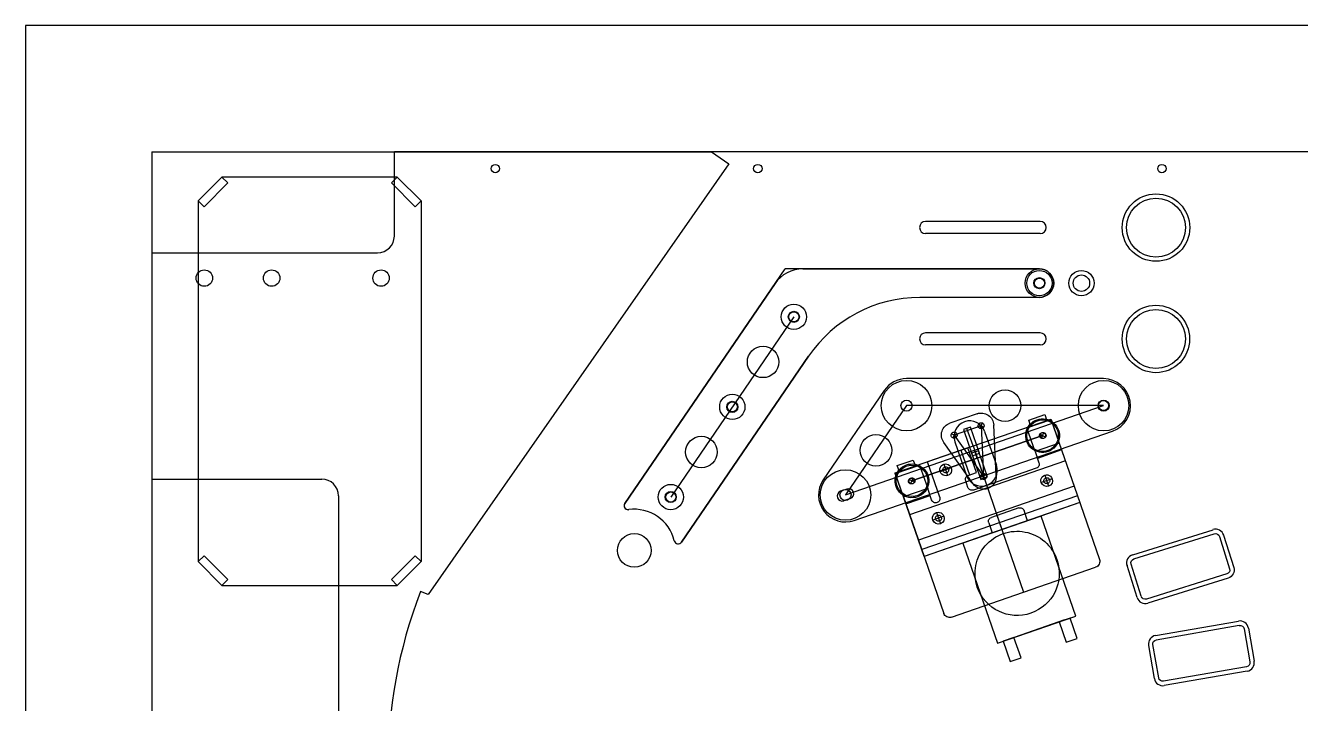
# Model space of a CAD drawing. Extents: x 187 to 247, y 518 to 542.
# Drawn here: x 187 to 205.93, y 531.93 to 542 of the extents above; entities that cross this region are included whole.
import ezdxf

# ---------------------------------------------------------------- set-up
doc = ezdxf.new("R2010")
doc.units = 0
doc.header["$MEASUREMENT"] = 0
for name, color, linetype in [('0_WOOD', 5, 'CONTINUOUS'), ('1_250BIT_500DEP', 5, 'CONTINUOUS'), ('2_250BIT_250DEP', 3, 'CONTINUOUS'), ('6_125BIT_500DEP', 5, 'CONTINUOUS'), ('7_VCARVE_BIT', 5, 'CONTINUOUS'), ('8_250BIT_500OUTLINE', 5, 'CONTINUOUS'), ('CONSTRUCTION', 7, 'CONTINUOUS'), ('DF_COMP', 4, 'CONTINUOUS'), ('PLASTICS', 37, 'CONTINUOUS')]:
    doc.layers.add(name, color=color, linetype=linetype)

msp = doc.modelspace()

# ---------------------------------------------------------------- linework, layer by layer
at = {"layer": '0_WOOD', "color": 5, "linetype": 'CONTINUOUS'}
for p, q in [((247, 542), (187, 542)), ((187, 542), (187, 518))]:
    msp.add_line(p, q, dxfattribs=at)
at = {"layer": '1_250BIT_500DEP', "color": 5, "linetype": 'CONTINUOUS'}
for p, q in [((200.8, 535.821), (200.974, 535.319)), ((201.243, 535.974), (201.417, 535.472)), ((203.46, 534.081), (204.653, 534.454)), ((204.731, 534.413), (204.88, 533.936)), ((203.568, 533.526), (203.419, 534.003)), ((204.839, 533.858), (203.646, 533.485)), ((203.792, 532.881), (205.024, 533.095)), ((205.096, 533.044), (205.182, 532.551)), ((203.827, 532.316), (203.742, 532.808)), ((205.131, 532.479), (203.899, 532.265))]:
    msp.add_line(p, q, dxfattribs=at)
for centre, radius in [((203.787, 539), 0.438), ((203.786, 537.347), 0.438), ((197.953, 537.006), 0.234), ((201.546, 536.357), 0.234), ((202.103, 535.911), 0.234), ((197.037, 535.667), 0.234), ((199.629, 535.694), 0.234), ((200.164, 535.24), 0.234), ((196.04, 534.207), 0.25)]:
    msp.add_circle(centre, radius, dxfattribs=at)
for centre, start, end in [((201.022, 535.897), 19.0935, -160.9065), ((201.196, 535.395), -160.9065, 19.0935)]:
    msp.add_arc(centre, 0.234, start, end, dxfattribs=at)
at = {"layer": '1_250BIT_500DEP', "color": 5, "linetype": 'CONTINUOUS', "extrusion": (0, 0, -1)}
for centre, major_axis, start_param, end_param in [((204.671, 534.395), (-0.0186, 0.0597), 0, 1.570796), ((203.478, 534.022), (-0.0186, 0.0597), 4.712389, 6.283185), ((204.821, 533.917), (0.0597, 0.0186), 0, 1.570796), ((203.628, 533.544), (0.0186, -0.0597), 0, 1.570796), ((205.035, 533.033), (-0.0107, 0.0616), 0, 1.570796), ((203.803, 532.819), (-0.0107, 0.0616), 4.712389, 6.283185), ((205.12, 532.54), (0.0616, 0.0107), 0, 1.570796), ((203.889, 532.326), (0.0107, -0.0616), 0, 1.570796)]:
    msp.add_ellipse(centre, major_axis=major_axis, ratio=1, start_param=start_param, end_param=end_param, dxfattribs=at)
at = {"layer": '2_250BIT_250DEP', "color": 3, "linetype": 'CONTINUOUS'}
for p, q in [((203.441, 534.142), (204.634, 534.515)), ((204.792, 534.432), (204.941, 533.955)), ((203.507, 533.507), (203.358, 533.984)), ((204.858, 533.797), (203.665, 533.424)), ((203.781, 532.944), (205.013, 533.158)), ((205.159, 533.055), (205.245, 532.562)), ((203.764, 532.305), (203.679, 532.797)), ((205.142, 532.416), (203.91, 532.202))]:
    msp.add_line(p, q, dxfattribs=at)
for centre in [(203.787, 539), (203.786, 537.347)]:
    msp.add_circle(centre, 0.501, dxfattribs=at)
for centre, start, end in [((204.671, 534.395), 17.3568, 107.3568), ((203.478, 534.022), 107.3568, -162.6432), ((203.628, 533.544), -162.6432, -72.6432), ((205.035, 533.033), 9.8568, 99.8568), ((203.803, 532.819), 99.8568, -170.1432), ((205.12, 532.54), -80.1432, 9.8568), ((203.889, 532.326), -170.1432, -80.1432)]:
    msp.add_arc(centre, 0.127, start, end, dxfattribs=at)
at = {"layer": '2_250BIT_250DEP', "color": 3, "linetype": 'CONTINUOUS', "extrusion": (0, 0, -1)}
msp.add_ellipse((204.821, 533.917), major_axis=(0.038, -0.121), ratio=1, start_param=4.712389, end_param=6.283185, dxfattribs=at)
at = {"layer": '6_125BIT_500DEP', "color": 5, "linetype": 'CONTINUOUS'}
for p, q in [((202.066, 539.09), (200.366, 539.09)), ((202.066, 538.91), (200.366, 538.91)), ((202.066, 537.437), (200.366, 537.437)), ((202.066, 537.257), (200.366, 537.257))]:
    msp.add_line(p, q, dxfattribs=at)
for centre, radius in [((189.655, 538.25), 0.122), ((190.655, 538.25), 0.122), ((192.28, 538.25), 0.122), ((202.68, 538.175), 0.122), ((202.056, 538.175), 0.0825), ((198.41, 537.675), 0.0825), ((197.496, 536.338), 0.0825), ((200.083, 536.357), 0.0825), ((203.009, 536.357), 0.0825), ((196.582, 535), 0.0825), ((199.176, 535.03), 0.0825)]:
    msp.add_circle(centre, radius, dxfattribs=at)
for centre, start, end in [((200.366, 539), 90, -90), ((202.066, 539), -90, 90), ((200.366, 537.347), 90, -90), ((202.066, 537.347), -90, 90)]:
    msp.add_arc(centre, 0.09, start, end, dxfattribs=at)
at = {"layer": '7_VCARVE_BIT', "color": 5, "linetype": 'CONTINUOUS'}
for centre in [(193.977, 539.875), (197.875, 539.875), (203.875, 539.875)]:
    msp.add_circle(centre, 0.0625, dxfattribs=at)
at = {"layer": '8_250BIT_500OUTLINE', "color": 5, "linetype": 'CONTINUOUS'}
for p, q in [((192.477, 538.875), (192.477, 540.125)), ((234.875, 540.125), (192.477, 540.125)), ((188.875, 538.625), (192.227, 538.625)), ((188.875, 538.625), (188.875, 535.267)), ((188.875, 535.267), (191.398, 535.267)), ((191.648, 535.017), (191.648, 531.583))]:
    msp.add_line(p, q, dxfattribs=at)
for centre, start, end in [((192.227, 538.875), -90, 0), ((191.398, 535.017), 0, 90)]:
    msp.add_arc(centre, 0.25, start, end, dxfattribs=at)
at = {"layer": 'CONSTRUCTION', "color": 7, "linetype": 'CONTINUOUS'}
for p, q in [((188.875, 540.125), (197.188, 540.125)), ((188.875, 540.125), (188.875, 521.75)), ((197.188, 540.125), (197.443, 539.945)), ((197.443, 539.945), (192.977, 533.553)), ((189.916, 539.75), (189.562, 539.396)), ((189.651, 539.308), (190.004, 539.662)), ((192.521, 539.75), (189.916, 539.75)), ((190.004, 539.662), (189.916, 539.75)), ((192.521, 539.75), (192.433, 539.662)), ((192.433, 539.662), (192.787, 539.308)), ((192.875, 539.396), (192.521, 539.75)), ((189.562, 539.396), (189.562, 534.041)), ((189.562, 539.396), (189.651, 539.308)), ((192.787, 539.308), (192.875, 539.396)), ((192.875, 539.396), (192.875, 534.041)), ((189.651, 534.129), (189.562, 534.041)), ((190.004, 533.776), (189.651, 534.129)), ((192.787, 534.129), (192.433, 533.776)), ((192.875, 534.041), (192.787, 534.129)), ((189.562, 534.041), (189.916, 533.688)), ((192.521, 533.688), (192.875, 534.041)), ((189.916, 533.688), (190.004, 533.776)), ((192.433, 533.776), (192.521, 533.688)), ((189.916, 533.688), (192.521, 533.688)), ((192.977, 533.553), (192.864, 533.597))]:
    msp.add_line(p, q, dxfattribs=at)
msp.add_arc((199.848, 530.938), 7.473, 159.155, -159.155, dxfattribs=at)
at = {"layer": 'DF_COMP', "color": 27, "linetype": 'CONTINUOUS'}
for p, q in [((195.899, 534.906), (198.279, 538.387)), ((202.056, 538.387), (198.279, 538.387)), ((202.056, 537.963), (200.28, 537.963)), ((198.41, 537.675), (196.582, 535)), ((196.741, 534.33), (198.629, 537.092))]:
    msp.add_line(p, q, dxfattribs=at)
at = {"layer": 'DF_COMP', "color": 4, "linetype": 'CONTINUOUS'}
for p, q in [((200.083, 536.357), (199.176, 535.03)), ((199.176, 535.03), (203.009, 536.357)), ((203.009, 536.357), (200.083, 536.357)), ((201.13, 536.237), (200.728, 536.097)), ((201.898, 536.143), (202.135, 536.224)), ((202.135, 536.224), (202.167, 536.13)), ((199.914, 535.358), (202.226, 536.158)), ((201.191, 536.059), (200.789, 535.92)), ((201.032, 536.036), (200.929, 536)), ((200.929, 536), (201.062, 535.613)), ((201.07, 535.758), (200.98, 536.018)), ((201.166, 535.649), (201.032, 536.036)), ((201.149, 536.045), (201.149, 536.045)), ((201.149, 536.045), (201.149, 536.045)), ((201.191, 536.059), (201.151, 536.079)), ((201.191, 536.059), (201.171, 536.019)), ((201.191, 536.059), (201.21, 536.099)), ((201.191, 536.059), (201.231, 536.04)), ((201.191, 536.059), (201.227, 535.304)), ((201.415, 535.315), (201.378, 536.068)), ((201.869, 536.027), (202.229, 536.151)), ((201.991, 535.677), (201.869, 536.027)), ((201.931, 536.048), (201.898, 536.143)), ((202.167, 536.13), (201.931, 536.048)), ((202.226, 536.158), (202.656, 534.917)), ((202.229, 536.151), (202.35, 535.801)), ((202.103, 535.911), (200.164, 535.24)), ((200.164, 535.24), (202.103, 535.911)), ((201.073, 535.196), (200.636, 535.811)), ((200.747, 535.905), (200.747, 535.905)), ((200.747, 535.905), (200.747, 535.905)), ((200.789, 535.92), (200.749, 535.94)), ((200.789, 535.92), (200.769, 535.88)), ((200.789, 535.92), (200.808, 535.96)), ((200.789, 535.92), (200.829, 535.901)), ((200.789, 535.92), (201.227, 535.304)), ((201.866, 535.83), (201.866, 535.83)), ((201.866, 535.83), (201.866, 535.83)), ((202.061, 535.897), (202.061, 535.897)), ((202.061, 535.897), (202.061, 535.897)), ((202.103, 535.911), (202.063, 535.931)), ((202.068, 535.899), (202.068, 535.899)), ((202.068, 535.899), (202.068, 535.899)), ((202.103, 535.911), (202.083, 535.871)), ((202.103, 535.911), (202.122, 535.951)), ((202.103, 535.911), (202.143, 535.892)), ((202.103, 535.911), (202.103, 535.911)), ((200.994, 535.732), (200.394, 535.524)), ((200.891, 535.696), (201.018, 535.327)), ((201.122, 535.363), (200.994, 535.732)), ((201.153, 535.685), (201.05, 535.649)), ((201.05, 535.649), (201.184, 535.262)), ((201.062, 535.613), (201.166, 535.649)), ((201.07, 535.758), (201.235, 535.28)), ((201.07, 535.758), (201.5, 534.516)), ((201.133, 535.576), (201.092, 535.694)), ((201.287, 535.298), (201.153, 535.685)), ((202.35, 535.801), (201.991, 535.677)), ((202.35, 535.801), (201.991, 535.677)), ((201.991, 535.677), (202.049, 535.508)), ((202.386, 535.698), (202.026, 535.574)), ((202.35, 535.801), (202.656, 534.917)), ((199.916, 535.351), (200.276, 535.475)), ((199.945, 535.466), (200.181, 535.548)), ((199.978, 535.372), (199.945, 535.466)), ((200.214, 535.454), (199.978, 535.372)), ((202.441, 535.537), (200.129, 534.737)), ((200.181, 535.548), (200.214, 535.454)), ((200.276, 535.475), (200.397, 535.125)), ((200.576, 534.998), (200.394, 535.524)), ((200.748, 535.432), (200.582, 535.375)), ((200.636, 535.486), (200.693, 535.321)), ((202.01, 535.427), (201.075, 535.103)), ((200.344, 534.116), (199.914, 535.358)), ((200.037, 535.001), (199.916, 535.351)), ((200.164, 535.24), (200.124, 535.26)), ((200.164, 535.24), (200.144, 535.2)), ((200.164, 535.24), (200.183, 535.28)), ((200.164, 535.24), (200.204, 535.221)), ((200.582, 535.375), (200.582, 535.375)), ((200.582, 535.375), (200.582, 535.375)), ((200.623, 535.389), (200.623, 535.389)), ((200.623, 535.389), (200.623, 535.389)), ((200.994, 535.143), (200.961, 535.24)), ((201, 535.321), (201.122, 535.363)), ((201.184, 535.262), (201.287, 535.298)), ((201.185, 535.289), (201.185, 535.289)), ((201.185, 535.289), (201.185, 535.289)), ((201.227, 535.304), (201.187, 535.323)), ((201.227, 535.304), (201.208, 535.264)), ((201.227, 535.304), (201.247, 535.344)), ((201.227, 535.304), (201.267, 535.284)), ((202.247, 535.271), (202.082, 535.214)), ((202.136, 535.326), (202.193, 535.16)), ((199.927, 535.158), (199.927, 535.158)), ((199.927, 535.158), (199.927, 535.158)), ((200.398, 535.125), (200.037, 535.001)), ((200.397, 535.125), (200.037, 535.001)), ((200.114, 535.223), (200.114, 535.223)), ((200.114, 535.223), (200.114, 535.223)), ((200.122, 535.226), (200.122, 535.226)), ((200.122, 535.226), (200.122, 535.226)), ((202.572, 535.16), (200.259, 534.359)), ((200.456, 534.956), (200.398, 535.125)), ((202.082, 535.214), (202.082, 535.214)), ((202.082, 535.214), (202.082, 535.214)), ((202.123, 535.228), (202.123, 535.228)), ((202.123, 535.228), (202.123, 535.228)), ((202.572, 535.16), (202.948, 534.074)), ((200.037, 535.001), (200.344, 534.116)), ((200.073, 534.897), (200.433, 535.022)), ((202.621, 535.02), (200.308, 534.219)), ((202.656, 534.917), (200.344, 534.116)), ((200.537, 534.917), (200.537, 534.917)), ((202.656, 534.917), (201.881, 534.648)), ((200.639, 534.715), (200.474, 534.657)), ((200.515, 534.672), (200.515, 534.672)), ((200.515, 534.672), (200.515, 534.672)), ((200.528, 534.769), (200.585, 534.603)), ((202.082, 534.718), (200.918, 534.315)), ((201.748, 534.838), (201.343, 534.698)), ((201.416, 534.759), (201.822, 533.587)), ((201.881, 534.648), (201.828, 534.799)), ((202.596, 533.233), (202.082, 534.718)), ((200.474, 534.657), (200.474, 534.657)), ((200.474, 534.657), (200.474, 534.657)), ((201.303, 534.617), (201.356, 534.466)), ((201.5, 534.516), (201.52, 534.457)), ((200.259, 534.359), (200.635, 533.273)), ((201.356, 534.466), (200.344, 534.116)), ((200.918, 534.315), (201.432, 532.83)), ((200.752, 533.216), (202.891, 533.957)), ((201.134, 533.661), (201.134, 533.661)), ((201.134, 533.661), (201.134, 533.661)), ((201.432, 532.83), (202.596, 533.233)), ((202.43, 533.175), (201.598, 532.887)), ((202.511, 533.203), (202.35, 533.148)), ((202.615, 532.901), (202.511, 533.203)), ((202.35, 533.148), (202.454, 532.845)), ((201.678, 532.915), (201.517, 532.859)), ((201.517, 532.859), (201.622, 532.557)), ((201.783, 532.612), (201.678, 532.915)), ((202.454, 532.845), (202.615, 532.901)), ((201.622, 532.557), (201.783, 532.612))]:
    msp.add_line(p, q, dxfattribs=at)
at = {"layer": 'DF_COMP', "color": 27, "linetype": 'CONTINUOUS'}
for centre, radius in [((202.056, 538.175), 0.212), ((202.056, 538.175), 0.188), ((198.41, 537.675), 0.188), ((197.496, 536.338), 0.188), ((196.582, 535), 0.188)]:
    msp.add_circle(centre, radius, dxfattribs=at)
at = {"layer": 'DF_COMP', "color": 4, "linetype": 'CONTINUOUS'}
for centre, radius in [((202.68, 538.175), 0.188), ((200.083, 536.357), 0.375), ((203.009, 536.357), 0.375), ((199.176, 535.03), 0.375)]:
    msp.add_circle(centre, radius, dxfattribs=at)
at = {"layer": 'DF_COMP', "color": 27, "linetype": 'CONTINUOUS'}
for centre, radius, start, end in [((200.28, 535.963), 2, 90, 145.6469), ((195.949, 534.872), 0.06, 145.6469, -82.2187), ((196.04, 534.207), 0.611, 13.5125, 97.7813), ((196.692, 534.364), 0.06, -166.4875, -34.3531)]:
    msp.add_arc(centre, radius, start, end, dxfattribs=at)
at = {"layer": 'DF_COMP', "color": 4, "linetype": 'CONTINUOUS'}
for points in [[(201.13, 536.237), (201.185, 536.256), (201.247, 536.248), (201.296, 536.215)], [(201.296, 536.215), (201.345, 536.182), (201.376, 536.127), (201.378, 536.068)], [(200.61, 535.977), (200.628, 536.034), (200.672, 536.078), (200.728, 536.097)], [(201.149, 536.045), (201.144, 536.06), (201.147, 536.076), (201.157, 536.088)], [(201.182, 536.015), (201.167, 536.018), (201.154, 536.03), (201.149, 536.045)], [(201.157, 536.088), (201.168, 536.1), (201.184, 536.106), (201.199, 536.103)], [(201.225, 536.03), (201.214, 536.018), (201.198, 536.012), (201.182, 536.015)], [(201.199, 536.103), (201.215, 536.1), (201.228, 536.089), (201.233, 536.074)], [(201.233, 536.074), (201.238, 536.059), (201.235, 536.042), (201.225, 536.03)], [(201.866, 535.83), (201.837, 535.914), (201.855, 536.008), (201.914, 536.075)], [(201.914, 536.075), (201.972, 536.143), (202.062, 536.174), (202.15, 536.157)], [(202.15, 536.157), (202.238, 536.14), (202.31, 536.078), (202.339, 535.993)], [(200.636, 535.811), (200.602, 535.859), (200.592, 535.921), (200.61, 535.977)], [(200.747, 535.905), (200.742, 535.921), (200.745, 535.937), (200.755, 535.949)], [(200.78, 535.876), (200.765, 535.879), (200.752, 535.89), (200.747, 535.905)], [(200.755, 535.949), (200.766, 535.961), (200.782, 535.967), (200.797, 535.964)], [(200.823, 535.891), (200.812, 535.879), (200.796, 535.873), (200.78, 535.876)], [(200.797, 535.964), (200.813, 535.961), (200.826, 535.95), (200.831, 535.935)], [(200.831, 535.935), (200.836, 535.92), (200.833, 535.903), (200.823, 535.891)], [(202.055, 535.666), (201.968, 535.683), (201.895, 535.745), (201.866, 535.83)], [(202.061, 535.897), (202.055, 535.912), (202.059, 535.929), (202.069, 535.941)], [(202.094, 535.868), (202.079, 535.871), (202.066, 535.882), (202.061, 535.897)], [(202.068, 535.899), (202.062, 535.914), (202.066, 535.931), (202.076, 535.943)], [(202.101, 535.87), (202.086, 535.873), (202.073, 535.884), (202.068, 535.899)], [(202.069, 535.941), (202.079, 535.953), (202.095, 535.958), (202.111, 535.955)], [(202.076, 535.943), (202.087, 535.955), (202.103, 535.961), (202.118, 535.958)], [(202.136, 535.882), (202.126, 535.87), (202.11, 535.865), (202.094, 535.868)], [(202.143, 535.885), (202.133, 535.873), (202.117, 535.867), (202.101, 535.87)], [(202.111, 535.955), (202.127, 535.952), (202.14, 535.941), (202.145, 535.926)], [(202.118, 535.958), (202.134, 535.955), (202.147, 535.943), (202.152, 535.928)], [(202.145, 535.926), (202.15, 535.911), (202.147, 535.894), (202.136, 535.882)], [(202.152, 535.928), (202.157, 535.913), (202.154, 535.897), (202.143, 535.885)], [(202.339, 535.993), (202.368, 535.909), (202.35, 535.815), (202.292, 535.748)], [(202.292, 535.748), (202.233, 535.68), (202.143, 535.649), (202.055, 535.666)], [(199.974, 535.404), (200.033, 535.472), (200.123, 535.503), (200.211, 535.486)], [(200.211, 535.486), (200.299, 535.469), (200.371, 535.407), (200.4, 535.322)], [(200.582, 535.375), (200.572, 535.405), (200.578, 535.437), (200.599, 535.461)], [(200.599, 535.461), (200.619, 535.485), (200.651, 535.496), (200.681, 535.49)], [(200.623, 535.389), (200.617, 535.404), (200.621, 535.421), (200.631, 535.433)], [(200.631, 535.433), (200.641, 535.445), (200.658, 535.45), (200.673, 535.447)], [(200.673, 535.447), (200.689, 535.444), (200.702, 535.433), (200.707, 535.418)], [(200.681, 535.49), (200.712, 535.484), (200.737, 535.462), (200.748, 535.432)], [(200.748, 535.432), (200.758, 535.403), (200.751, 535.37), (200.731, 535.346)], [(202.046, 535.459), (202.039, 535.444), (202.026, 535.432), (202.01, 535.427)], [(202.049, 535.508), (202.055, 535.492), (202.054, 535.474), (202.046, 535.459)], [(199.927, 535.158), (199.898, 535.243), (199.916, 535.336), (199.974, 535.404)], [(200.114, 535.223), (200.109, 535.238), (200.112, 535.255), (200.123, 535.267)], [(200.122, 535.226), (200.116, 535.241), (200.12, 535.257), (200.13, 535.269)], [(200.123, 535.267), (200.133, 535.279), (200.149, 535.284), (200.165, 535.281)], [(200.13, 535.269), (200.14, 535.281), (200.156, 535.287), (200.172, 535.284)], [(200.165, 535.281), (200.181, 535.278), (200.193, 535.267), (200.199, 535.252)], [(200.172, 535.284), (200.188, 535.281), (200.201, 535.27), (200.206, 535.255)], [(200.199, 535.252), (200.204, 535.237), (200.201, 535.221), (200.19, 535.209)], [(200.206, 535.255), (200.211, 535.24), (200.208, 535.223), (200.197, 535.211)], [(200.4, 535.322), (200.429, 535.238), (200.411, 535.144), (200.353, 535.076)], [(200.648, 535.318), (200.617, 535.324), (200.592, 535.345), (200.582, 535.375)], [(200.656, 535.36), (200.641, 535.363), (200.628, 535.374), (200.623, 535.389)], [(200.731, 535.346), (200.71, 535.323), (200.679, 535.312), (200.648, 535.318)], [(200.698, 535.374), (200.688, 535.362), (200.672, 535.357), (200.656, 535.36)], [(200.707, 535.418), (200.712, 535.403), (200.709, 535.386), (200.698, 535.374)], [(200.961, 535.24), (200.955, 535.256), (200.956, 535.274), (200.964, 535.289)], [(200.964, 535.289), (200.971, 535.304), (200.984, 535.316), (201, 535.321)], [(201.185, 535.289), (201.18, 535.304), (201.183, 535.321), (201.194, 535.333)], [(201.219, 535.26), (201.203, 535.263), (201.19, 535.274), (201.185, 535.289)], [(201.194, 535.333), (201.204, 535.345), (201.22, 535.351), (201.236, 535.348)], [(201.261, 535.275), (201.251, 535.263), (201.234, 535.257), (201.219, 535.26)], [(201.236, 535.348), (201.251, 535.345), (201.264, 535.333), (201.269, 535.318)], [(201.269, 535.318), (201.275, 535.303), (201.271, 535.287), (201.261, 535.275)], [(201.415, 535.315), (201.419, 535.231), (201.368, 535.154), (201.289, 535.126)], [(202.082, 535.214), (202.072, 535.244), (202.078, 535.276), (202.098, 535.3)], [(202.098, 535.3), (202.119, 535.324), (202.151, 535.335), (202.181, 535.329)], [(202.123, 535.228), (202.117, 535.243), (202.121, 535.26), (202.131, 535.272)], [(202.131, 535.272), (202.141, 535.284), (202.157, 535.29), (202.173, 535.287)], [(202.173, 535.287), (202.189, 535.283), (202.202, 535.272), (202.207, 535.257)], [(202.181, 535.329), (202.212, 535.323), (202.237, 535.301), (202.247, 535.271)], [(202.247, 535.271), (202.263, 535.226), (202.239, 535.176), (202.193, 535.16)], [(202.207, 535.257), (202.212, 535.242), (202.209, 535.226), (202.198, 535.214)], [(200.116, 534.994), (200.028, 535.011), (199.956, 535.074), (199.927, 535.158)], [(200.148, 535.194), (200.132, 535.197), (200.12, 535.208), (200.114, 535.223)], [(200.353, 535.076), (200.294, 535.009), (200.204, 534.978), (200.116, 534.994)], [(200.155, 535.196), (200.14, 535.199), (200.127, 535.211), (200.122, 535.226)], [(200.19, 535.209), (200.18, 535.197), (200.164, 535.191), (200.148, 535.194)], [(200.197, 535.211), (200.187, 535.199), (200.171, 535.193), (200.155, 535.196)], [(201.027, 535.106), (201.012, 535.114), (201, 535.127), (200.994, 535.143)], [(201.075, 535.103), (201.059, 535.098), (201.042, 535.099), (201.027, 535.106)], [(201.289, 535.126), (201.209, 535.099), (201.121, 535.128), (201.073, 535.196)], [(202.193, 535.16), (202.148, 535.144), (202.098, 535.168), (202.082, 535.214)], [(202.156, 535.199), (202.141, 535.202), (202.128, 535.213), (202.123, 535.228)], [(202.198, 535.214), (202.188, 535.202), (202.172, 535.196), (202.156, 535.199)], [(200.489, 534.92), (200.473, 534.927), (200.462, 534.941), (200.456, 534.956)], [(200.537, 534.917), (200.521, 534.912), (200.504, 534.913), (200.489, 534.92)], [(200.573, 534.949), (200.566, 534.934), (200.553, 534.923), (200.537, 534.917)], [(200.576, 534.998), (200.582, 534.982), (200.581, 534.965), (200.573, 534.949)], [(200.474, 534.657), (200.464, 534.687), (200.47, 534.72), (200.49, 534.743)], [(200.49, 534.743), (200.511, 534.767), (200.543, 534.778), (200.573, 534.772)], [(200.515, 534.672), (200.509, 534.687), (200.513, 534.703), (200.523, 534.715)], [(200.548, 534.642), (200.533, 534.645), (200.52, 534.657), (200.515, 534.672)], [(200.523, 534.715), (200.533, 534.727), (200.549, 534.733), (200.565, 534.73)], [(200.565, 534.73), (200.581, 534.727), (200.594, 534.716), (200.599, 534.701)], [(200.573, 534.772), (200.604, 534.766), (200.629, 534.744), (200.639, 534.715)], [(200.639, 534.715), (200.655, 534.669), (200.631, 534.619), (200.585, 534.603)], [(200.599, 534.701), (200.604, 534.686), (200.601, 534.669), (200.59, 534.657)], [(201.306, 534.666), (201.314, 534.681), (201.327, 534.693), (201.343, 534.698)], [(201.748, 534.838), (201.763, 534.844), (201.781, 534.843), (201.796, 534.835)], [(201.796, 534.835), (201.811, 534.828), (201.823, 534.815), (201.828, 534.799)], [(200.585, 534.603), (200.54, 534.588), (200.49, 534.612), (200.474, 534.657)], [(200.59, 534.657), (200.58, 534.645), (200.564, 534.639), (200.548, 534.642)], [(201.252, 534.276), (201.399, 534.445), (201.624, 534.523), (201.843, 534.48)], [(201.303, 534.617), (201.298, 534.633), (201.299, 534.651), (201.306, 534.666)], [(201.843, 534.48), (202.063, 534.438), (202.243, 534.282), (202.316, 534.071)], [(201.134, 533.661), (201.061, 533.873), (201.106, 534.107), (201.252, 534.276)], [(202.316, 534.071), (202.429, 533.744), (202.256, 533.388), (201.93, 533.275)], [(202.944, 534.004), (202.933, 533.982), (202.914, 533.965), (202.891, 533.957)], [(202.948, 534.074), (202.956, 534.051), (202.954, 534.025), (202.944, 534.004)], [(201.93, 533.275), (201.603, 533.162), (201.247, 533.335), (201.134, 533.661)], [(200.682, 533.221), (200.66, 533.231), (200.643, 533.25), (200.635, 533.273)], [(200.752, 533.216), (200.729, 533.208), (200.704, 533.21), (200.682, 533.221)]]:
    msp.add_open_spline(points, degree=3, dxfattribs=at)
at = {"layer": 'PLASTICS', "color": 37, "linetype": 'CONTINUOUS'}
for p, q in [((198.543, 538.387), (202.056, 538.387)), ((198.13, 538.17), (195.899, 534.906)), ((202.056, 537.963), (200.28, 537.963)), ((198.629, 537.092), (196.741, 534.33)), ((203.009, 536.757), (200.083, 536.757)), ((199.752, 536.583), (198.845, 535.256)), ((199.307, 534.652), (203.14, 535.979))]:
    msp.add_line(p, q, dxfattribs=at)
at = {"layer": 'PLASTICS', "color": 34, "linetype": 'CONTINUOUS'}
for p, q in [((199.198, 535.118), (199.104, 535.085)), ((199.248, 534.976), (199.153, 534.943))]:
    msp.add_line(p, q, dxfattribs=at)
at = {"layer": 'PLASTICS', "color": 37, "linetype": 'CONTINUOUS'}
for centre in [(202.056, 538.175), (198.41, 537.675), (197.496, 536.338), (203.009, 536.357), (196.582, 535)]:
    msp.add_circle(centre, 0.075, dxfattribs=at)
for centre, radius, start, end in [((198.543, 537.887), 0.5, 90, 145.6469), ((202.056, 538.175), 0.212, -90, 90), ((200.28, 535.963), 2, 90, 145.6469), ((200.083, 536.357), 0.4, 90, 145.6469), ((203.009, 536.357), 0.4, -70.9065, 90), ((199.176, 535.03), 0.4, 145.6469, -70.9065), ((195.949, 534.872), 0.06, 145.6469, -90), ((196.04, 534.207), 0.611, 13.5125, 97.7813), ((196.692, 534.364), 0.06, -166.4875, -34.3531)]:
    msp.add_arc(centre, radius, start, end, dxfattribs=at)
at = {"layer": 'PLASTICS', "color": 34, "linetype": 'CONTINUOUS'}
for centre, start, end in [((199.128, 535.014), 109.0935, -70.9065), ((199.223, 535.047), -70.9065, 109.0935)]:
    msp.add_arc(centre, 0.075, start, end, dxfattribs=at)

doc.saveas('drawing.dxf')
